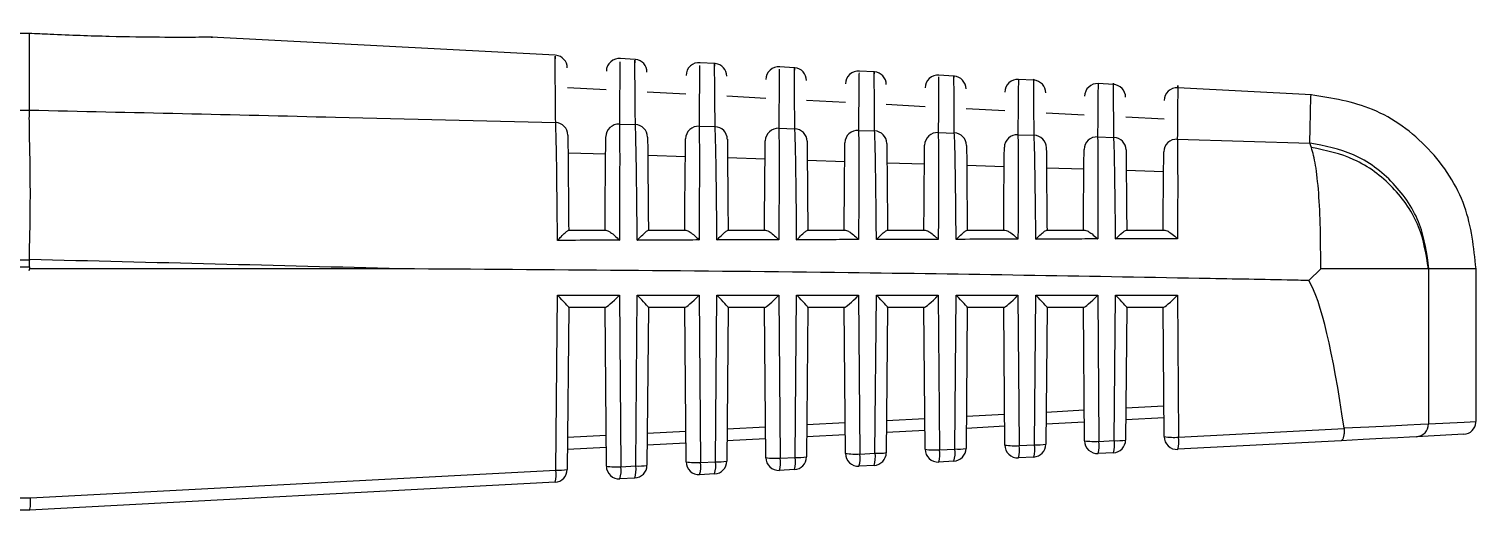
# Model space of a CAD drawing. Extents: x 7 to 113, y 1 to 87.
# Drawn here: x 52.968 to 54.093, y 73.581 to 73.955 of the extents above; entities that cross this region are included whole.
import ezdxf

# ---------------------------------------------------------------- set-up
doc = ezdxf.new("R2010")
doc.units = 0
doc.header["$MEASUREMENT"] = 0
doc.layers.add('OBJECT', color=7, linetype='CONTINUOUS')

msp = doc.modelspace()

# ---------------------------------------------------------------- linework, layer by layer
at = {"layer": 'OBJECT'}
for p, q in [((52.9683, 73.8918), (52.9683, 73.9513)), ((53.3773, 73.9345), (53.1098, 73.9485)), ((53.4393, 73.9312), (53.4277, 73.9318)), ((53.5013, 73.928), (53.4896, 73.9286)), ((53.5633, 73.9247), (53.5516, 73.9253)), ((53.6253, 73.9215), (53.6135, 73.9221)), ((53.6873, 73.9182), (53.6755, 73.9188)), ((53.7493, 73.915), (53.7374, 73.9156)), ((53.4169, 73.9074), (53.3867, 73.909)), ((53.4789, 73.9042), (53.4488, 73.9057)), ((53.541, 73.9009), (53.5106, 73.9025)), ((53.8113, 73.9117), (53.7994, 73.9124)), ((53.9654, 73.9037), (53.8614, 73.9091)), ((52.8438, 73.8918), (52.9683, 73.8918)), ((52.9683, 73.8918), (52.9683, 73.8918)), ((53.603, 73.8976), (53.5726, 73.8992)), ((53.665, 73.8944), (53.6347, 73.896)), ((53.7269, 73.8911), (53.6967, 73.8927)), ((53.4271, 73.8808), (53.4396, 73.8805)), ((53.4891, 73.8792), (53.5016, 73.8789)), ((53.7887, 73.8879), (53.7589, 73.8895)), ((53.8507, 73.8847), (53.8209, 73.8862)), ((53.5511, 73.8776), (53.5636, 73.8773)), ((53.6131, 73.8759), (53.6256, 73.8756)), ((53.6751, 73.8743), (53.6876, 73.8739)), ((53.737, 73.8726), (53.7497, 73.8722)), ((53.799, 73.8709), (53.8117, 73.8705)), ((53.861, 73.8691), (53.964, 73.8661)), ((53.3872, 73.8586), (53.4165, 73.8577)), ((53.4492, 73.8567), (53.4785, 73.8558)), ((53.9653, 73.8628), (53.964, 73.8661)), ((53.5112, 73.8548), (53.5404, 73.8539)), ((53.5732, 73.8528), (53.6024, 73.8519)), ((53.6352, 73.8509), (53.6644, 73.85)), ((53.6973, 73.8489), (53.7264, 73.848)), ((53.7593, 73.847), (53.7884, 73.846)), ((53.8213, 73.845), (53.8503, 73.8441)), ((53.3876, 73.7984), (53.4167, 73.7984)), ((53.4496, 73.7984), (53.4787, 73.7984)), ((53.5116, 73.7984), (53.5408, 73.7984)), ((53.5735, 73.7984), (53.6029, 73.7984)), ((53.6355, 73.7984), (53.6649, 73.7984)), ((53.6975, 73.7984), (53.727, 73.7984)), ((53.7594, 73.7984), (53.7891, 73.7984)), ((53.8214, 73.7984), (53.8512, 73.7984)), ((52.9683, 73.7752), (52.8433, 73.7752)), ((52.8433, 73.77), (52.9683, 73.77)), ((52.9683, 73.77), (52.9683, 73.7752)), ((53.257, 73.7684), (52.9684, 73.7684)), ((53.9726, 73.7684), (53.9634, 73.7593)), ((54.0563, 73.7684), (54.0563, 73.6478)), ((54.0567, 73.7684), (54.0563, 73.7684)), ((54.0933, 73.6498), (54.0933, 73.7688)), ((53.3778, 73.612), (53.379, 73.7479)), ((53.379, 73.7479), (53.4271, 73.7479)), ((53.4271, 73.7479), (53.4282, 73.6146)), ((53.4398, 73.6152), (53.441, 73.7479)), ((53.441, 73.7479), (53.4891, 73.7479)), ((53.4891, 73.7479), (53.4902, 73.6179)), ((53.5019, 73.6185), (53.503, 73.7479)), ((53.503, 73.7479), (53.5511, 73.7479)), ((53.5511, 73.7479), (53.5522, 73.6212)), ((53.5639, 73.6218), (53.565, 73.7479)), ((53.565, 73.7479), (53.6131, 73.7479)), ((53.6131, 73.7479), (53.6142, 73.6244)), ((53.6259, 73.6251), (53.627, 73.7479)), ((53.627, 73.7479), (53.6751, 73.7479)), ((53.6751, 73.7479), (53.6761, 73.6277)), ((53.688, 73.6283), (53.689, 73.7479)), ((53.689, 73.7479), (53.7371, 73.7479)), ((53.7371, 73.7479), (53.7381, 73.631)), ((53.75, 73.6316), (53.751, 73.7479)), ((53.751, 73.7479), (53.7991, 73.7479)), ((53.7991, 73.7479), (53.8001, 73.6343)), ((53.812, 73.6349), (53.813, 73.7479)), ((53.813, 73.7479), (53.8611, 73.7479)), ((53.8611, 73.7479), (53.862, 73.6375)), ((53.3877, 73.7384), (53.3866, 73.6124)), ((53.4161, 73.7384), (53.3877, 73.7384)), ((53.417, 73.6151), (53.416, 73.7384)), ((53.4497, 73.7384), (53.4486, 73.6157)), ((53.4781, 73.7384), (53.4497, 73.7384)), ((53.479, 73.6183), (53.478, 73.7384)), ((53.5117, 73.7384), (53.5107, 73.6189)), ((53.5401, 73.7384), (53.5117, 73.7384)), ((53.541, 73.6216), (53.54, 73.7384)), ((53.5737, 73.7384), (53.5727, 73.6222)), ((53.6021, 73.7384), (53.5737, 73.7384)), ((53.6029, 73.6249), (53.602, 73.7384)), ((53.6357, 73.7384), (53.6347, 73.6255)), ((53.6641, 73.7384), (53.6357, 73.7384)), ((53.6649, 73.6281), (53.664, 73.7384)), ((53.6977, 73.7384), (53.6967, 73.6288)), ((53.7261, 73.7384), (53.6977, 73.7384)), ((53.7269, 73.6314), (53.726, 73.7384)), ((53.7597, 73.7384), (53.7588, 73.632)), ((53.7881, 73.7384), (53.7597, 73.7384)), ((53.7889, 73.6347), (53.788, 73.7384)), ((53.8217, 73.7384), (53.8208, 73.6353)), ((53.8501, 73.7384), (53.8217, 73.7384)), ((53.8508, 73.638), (53.85, 73.7384)), ((53.697, 73.6538), (53.7267, 73.6554)), ((53.759, 73.6571), (53.7886, 73.6587)), ((53.821, 73.6604), (53.8506, 73.662)), ((53.4488, 73.6407), (53.4788, 73.6423)), ((53.5109, 73.644), (53.5408, 73.6456)), ((53.5729, 73.6473), (53.6027, 73.6489)), ((53.6349, 73.6506), (53.6647, 73.6521)), ((53.6648, 73.6427), (53.6349, 73.6411)), ((53.7268, 73.646), (53.6969, 73.6444)), ((53.7887, 73.6493), (53.7589, 73.6477)), ((53.8507, 73.6525), (53.8209, 73.651)), ((53.862, 73.6375), (53.9907, 73.6443)), ((53.9907, 73.6443), (53.9907, 73.6447)), ((53.3868, 73.6375), (53.4168, 73.639)), ((53.4789, 73.6329), (53.4488, 73.6313)), ((53.5408, 73.6362), (53.5108, 73.6346)), ((53.6028, 73.6394), (53.5728, 73.6379)), ((53.7381, 73.631), (53.75, 73.6316)), ((53.8001, 73.6343), (53.812, 73.6349)), ((53.9883, 73.6348), (53.8614, 73.6281)), ((53.4169, 73.6296), (53.3867, 73.628)), ((53.5522, 73.6212), (53.5639, 73.6218)), ((53.6142, 73.6244), (53.6259, 73.6251)), ((53.6761, 73.6277), (53.688, 73.6283)), ((53.7493, 73.6221), (53.7374, 73.6215)), ((53.8113, 73.6254), (53.7994, 73.6248)), ((52.9693, 73.5904), (53.3778, 73.612)), ((53.4282, 73.6146), (53.4398, 73.6152)), ((53.5012, 73.609), (53.4895, 73.6084)), ((53.4902, 73.6179), (53.5019, 73.6185)), ((53.5632, 73.6123), (53.5515, 73.6117)), ((53.6252, 73.6156), (53.6135, 73.615)), ((53.6873, 73.6189), (53.6754, 73.6182)), ((53.3771, 73.6025), (52.9683, 73.5809)), ((53.4392, 73.6058), (53.4276, 73.6052)), ((52.9298, 73.5904), (52.9693, 73.5904)), ((52.9683, 73.5809), (52.9292, 73.5809)), ((52.9683, 73.5809), (52.9683, 73.5809))]:
    msp.add_line(p, q, dxfattribs=at)
at = {"layer": 'OBJECT', "flags": 128}
for points in [[(53.9907, 73.6447), (54.0099, 73.6456), (54.0266, 73.6464), (54.0401, 73.6471), (54.0502, 73.6476), (54.0563, 73.6478)], [(54.0563, 73.6478), (54.084, 73.6493), (54.0933, 73.6498)], [(54.047, 73.6379), (54.0415, 73.6376), (54.0325, 73.6371), (54.0204, 73.6365), (54.0055, 73.6357), (53.9883, 73.6348)], [(54.0839, 73.6398), (54.0839, 73.6398), (54.0746, 73.6393), (54.047, 73.6379)]]:
    msp.add_lwpolyline(points, dxfattribs=at)
at = {"layer": 'OBJECT'}
for centre, radius, start, end in [((53.3766, 73.9245), 0.01, 0.5, 83.0416), ((53.427, 73.9219), 0.01, 83.4921, 179.5), ((53.4386, 73.9212), 0.01, 0.5, 83.5539), ((53.489, 73.9186), 0.01, 83.9559, 179.5), ((53.5007, 73.918), 0.01, 0.5, 84.0669), ((53.551, 73.9154), 0.01, 84.4978, 179.5), ((53.5627, 73.9147), 0.01, 0.5, 84.5807), ((53.6129, 73.9121), 0.01, 84.9828, 179.5), ((53.6247, 73.9115), 0.01, 0.5, 85.0953), ((53.6749, 73.9089), 0.01, 85.5116, 179.5), ((53.6867, 73.9082), 0.01, 0.5, 85.6107), ((53.7369, 73.9056), 0.01, 86.013, 179.5), ((53.7488, 73.905), 0.01, 0.5, 86.1269), ((53.7989, 73.9024), 0.01, 86.5294, 179.5), ((53.8108, 73.9017), 0.01, 0.5, 86.6441), ((53.8608, 73.8991), 0.01, 86.9496, 179.5), ((53.3772, 73.8722), 0.00987, 1.134, 87.7412), ((53.4265, 73.8709), 0.0099, 86.3725, 178.7897), ((53.4392, 73.8706), 0.00987, 1.1135, 87.7191), ((53.4885, 73.8693), 0.0099, 86.3922, 178.8115), ((53.5012, 73.869), 0.00987, 1.0943, 87.6966), ((53.5505, 73.8677), 0.00991, 86.4108, 178.8338), ((53.5632, 73.8674), 0.00988, 1.0784, 87.6709), ((53.6124, 73.8661), 0.00991, 86.4286, 178.8557), ((53.6252, 73.8657), 0.00988, 1.0553, 87.6532), ((53.6744, 73.8644), 0.00991, 86.4477, 178.8788), ((53.6872, 73.8641), 0.00989, 1.0368, 87.6311), ((53.7364, 73.8627), 0.00991, 86.4666, 178.8996), ((53.7493, 73.8623), 0.00989, 1.0189, 87.61), ((53.7984, 73.861), 0.00992, 86.4849, 178.9201), ((53.8113, 73.8606), 0.00989, 1.003, 87.587), ((53.8604, 73.8592), 0.00992, 86.5029, 178.941), ((54.0464, 73.6478), 0.00991, 273.4746, 0.5507), ((54.0833, 73.6498), 0.01, 273.0226, 355.0653), ((53.7346, 73.6854), 0.0545, 261.8665, 273.6811), ((53.7369, 73.6315), 0.01, 180.5, 273.0226), ((53.7488, 73.6321), 0.01, 273.0226, 359.5), ((53.7299, 73.6283), 0.0204, 342.3832, 9.2805), ((53.7524, 73.6725), 0.041, 266.6836, 279.001), ((53.7966, 73.6887), 0.0545, 261.8662, 273.6814), ((53.7989, 73.6348), 0.01, 180.5, 273.0226), ((53.7799, 73.631), 0.0204, 342.3758, 9.2843), ((53.8108, 73.6354), 0.01, 273.0226, 359.5), ((53.7919, 73.6316), 0.0204, 342.3855, 9.2745), ((53.8144, 73.6758), 0.041, 266.6857, 279.0007), ((53.8585, 73.6919), 0.0545, 261.8661, 273.6815), ((53.8608, 73.638), 0.01, 180.5, 273.0226), ((53.8419, 73.6342), 0.0204, 342.3859, 9.2742), ((53.5487, 73.6756), 0.0545, 261.8662, 273.6814), ((53.551, 73.6217), 0.01, 180.5, 273.0226), ((53.5321, 73.6179), 0.0204, 342.3832, 9.2805), ((53.5627, 73.6223), 0.01, 273.0226, 359.5), ((53.5438, 73.6185), 0.0204, 342.3864, 9.2738), ((53.5663, 73.6627), 0.041, 266.6838, 279.0007), ((53.6107, 73.6789), 0.0545, 261.8661, 273.6815), ((53.6129, 73.625), 0.01, 180.5, 273.0226), ((53.594, 73.6211), 0.0204, 342.3859, 9.2742), ((53.6247, 73.6256), 0.01, 273.0226, 359.5), ((53.6058, 73.6218), 0.0204, 342.383, 9.2806), ((53.6283, 73.666), 0.041, 266.687, 278.9994), ((53.6726, 73.6821), 0.0545, 261.8667, 273.6809), ((53.6749, 73.6282), 0.01, 180.5, 273.0226), ((53.656, 73.6244), 0.0204, 342.3832, 9.2805), ((53.6867, 73.6289), 0.01, 273.0226, 359.5), ((53.6678, 73.625), 0.0204, 342.3855, 9.2745), ((53.6903, 73.6693), 0.041, 266.687, 278.9975), ((53.718, 73.6277), 0.0204, 342.3832, 9.2805), ((53.3766, 73.6125), 0.01, 273.0226, 359.5), ((53.3577, 73.6087), 0.0204, 342.3828, 9.2808), ((53.3802, 73.6529), 0.041, 266.6868, 278.9977), ((53.4247, 73.669), 0.0545, 261.8661, 273.6815), ((53.427, 73.6151), 0.01, 180.5, 273.0226), ((53.4081, 73.6113), 0.0204, 342.3859, 9.2742), ((53.4386, 73.6158), 0.01, 273.0226, 359.5), ((53.4197, 73.6119), 0.0204, 342.3859, 9.2742), ((53.4422, 73.6561), 0.041, 266.6838, 279.0007), ((53.4867, 73.6723), 0.0545, 261.8665, 273.6811), ((53.489, 73.6184), 0.01, 180.5, 273.0226), ((53.4701, 73.6146), 0.0204, 342.3832, 9.2805), ((53.5007, 73.619), 0.01, 273.0226, 359.5), ((53.4817, 73.6152), 0.0204, 342.3828, 9.2808), ((53.5042, 73.6594), 0.041, 266.687, 278.9994)]:
    msp.add_arc(centre, radius, start, end, dxfattribs=at)
for centre, major_axis, ratio, start_param, end_param in [((53.9463, 73.77), (0.9787, 0.0064), 0.122438, 3.101128, 3.114217), ((53.9456, 73.7752), (0.9773, 0), 0.122785, 3.138252, 3.141593), ((48.95, 71.7059), (19.0675, 0), 0.111038, 1.342949, 1.358461), ((53.9456, 73.77), (0.9773, 0), 0.122785, 3.141593, 3.154684), ((53.9382, 71.4787), (0.0147, 2.2897), 0.052015, 5.95327, 6.194383), ((53.3778, 73.7484), (-0.00991, 0.00999), 0.035372, 3.176643, 4.624979), ((53.4259, 73.7484), (0.00988, 0.00996), 0.087934, 3.228543, 4.746979), ((53.4398, 73.7484), (-0.00991, 0.00999), 0.035372, 3.176643, 4.624979), ((53.4879, 73.7484), (0.00988, 0.00996), 0.087934, 3.228543, 4.746979), ((53.5018, 73.7484), (-0.00991, 0.00999), 0.035372, 3.176643, 4.624979), ((53.5499, 73.7484), (0.00988, 0.00996), 0.087934, 3.228543, 4.746979), ((53.5638, 73.7484), (-0.00991, 0.00999), 0.035372, 3.176643, 4.624979), ((53.6119, 73.7484), (0.00988, 0.00996), 0.087934, 3.228543, 4.746979), ((53.6258, 73.7484), (-0.00991, 0.00999), 0.035372, 3.176643, 4.624979), ((53.6739, 73.7484), (0.00988, 0.00996), 0.087934, 3.228543, 4.746979), ((53.6878, 73.7484), (-0.00991, 0.00999), 0.035372, 3.176643, 4.624979), ((53.7359, 73.7484), (0.00988, 0.00996), 0.087934, 3.228543, 4.746979), ((53.7498, 73.7484), (-0.00991, 0.00999), 0.035372, 3.176643, 4.624979), ((53.7979, 73.7484), (0.00988, 0.00996), 0.087934, 3.228543, 4.746979), ((53.8118, 73.7484), (-0.00991, 0.00999), 0.035372, 3.176643, 4.624979), ((53.8599, 73.7484), (0.00988, 0.00996), 0.087934, 3.228543, 4.746979), ((52.9681, 73.5909), (-0.00026, 0.01), 0.120424, 3.14477, 4.656852)]:
    msp.add_ellipse(centre, major_axis=major_axis, ratio=ratio, start_param=start_param, end_param=end_param, dxfattribs=at)
for points, knots in [([(52.9683, 73.9513), (52.9523, 73.9514), (52.9203, 73.9516), (52.8778, 73.9531), (52.8542, 73.9542), (52.8448, 73.9548), (52.8435, 73.9548)], [0, 0, 0, 0, 0.315568, 0.631102, 0.947588, 1, 1, 1, 1]), ([(53.1098, 73.9484), (53.1103, 73.9484), (53.1123, 73.9484), (53.0993, 73.9483), (53.0718, 73.9482), (53.0316, 73.9488), (52.995, 73.95), (52.9737, 73.9511), (52.9683, 73.9513)], [0, 0, 0, 0, 0.06941, 0.284852, 0.500141, 0.714749, 0.928344, 1, 1, 1, 1]), ([(53.3776, 73.8821), (53.3776, 73.8835), (53.3775, 73.8906), (53.3773, 73.9165), (53.3771, 73.9379), (53.3771, 73.9324), (53.3771, 73.9315)], [0, 0, 0, 0, 0.04133, 0.206679, 0.869686, 1, 1, 1, 1]), ([(53.4275, 73.9292), (53.4275, 73.9286), (53.4275, 73.9273), (53.4273, 73.8976), (53.4271, 73.8808)], [0, 0, 0, 0, 0.436769, 1, 1, 1, 1]), ([(53.4396, 73.8805), (53.4396, 73.8819), (53.4395, 73.8889), (53.4393, 73.9143), (53.4391, 73.9349), (53.4392, 73.9294), (53.4392, 73.9286)], [0, 0, 0, 0, 0.0420413, 0.2102318, 0.8846414, 1, 1, 1, 1]), ([(53.4895, 73.9263), (53.4895, 73.9255), (53.4895, 73.9239), (53.4892, 73.8951), (53.4891, 73.8792)], [0, 0, 0, 0, 0.448482, 1, 1, 1, 1]), ([(53.5016, 73.8789), (53.5016, 73.8803), (53.5015, 73.8871), (53.5013, 73.9121), (53.5011, 73.9319), (53.5012, 73.9265), (53.5012, 73.9258)], [0, 0, 0, 0, 0.042777, 0.213907, 0.900112, 1, 1, 1, 1]), ([(53.5636, 73.8773), (53.5636, 73.8786), (53.5635, 73.8854), (53.5633, 73.9099), (53.5632, 73.9289), (53.5632, 73.9235), (53.5632, 73.9229)], [0, 0, 0, 0, 0.043537, 0.217711, 0.916125, 1, 1, 1, 1]), ([(53.6256, 73.8756), (53.6256, 73.8769), (53.6256, 73.8836), (53.6254, 73.9076), (53.6252, 73.9259), (53.6252, 73.9205), (53.6252, 73.92)], [0, 0, 0, 0, 0.0443252, 0.2216513, 0.9327103, 1, 1, 1, 1]), ([(53.5515, 73.9235), (53.5515, 73.9226), (53.5515, 73.9207), (53.5512, 73.8928), (53.5511, 73.8776)], [0, 0, 0, 0, 0.452954, 1, 1, 1, 1]), ([(53.6135, 73.9206), (53.6134, 73.9195), (53.6134, 73.9172), (53.6132, 73.8903), (53.6131, 73.8759)], [0, 0, 0, 0, 0.464658, 1, 1, 1, 1]), ([(53.6754, 73.9177), (53.6754, 73.9165), (53.6754, 73.914), (53.6752, 73.888), (53.6751, 73.8743)], [0, 0, 0, 0, 0.470225, 1, 1, 1, 1]), ([(53.6876, 73.8739), (53.6876, 73.8752), (53.6876, 73.8818), (53.6874, 73.9053), (53.6872, 73.9228), (53.6873, 73.9175), (53.6873, 73.9172)], [0, 0, 0, 0, 0.045141, 0.225735, 0.949898, 1, 1, 1, 1]), ([(53.7374, 73.9149), (53.7374, 73.9135), (53.7374, 73.9106), (53.7371, 73.8856), (53.737, 73.8726)], [0, 0, 0, 0, 0.482025, 1, 1, 1, 1]), ([(53.7497, 73.8722), (53.7497, 73.8735), (53.7496, 73.88), (53.7494, 73.903), (53.7493, 73.9198), (53.7493, 73.9145), (53.7493, 73.9143)], [0, 0, 0, 0, 0.045988, 0.22997, 0.967722, 1, 1, 1, 1]), ([(53.8117, 73.8705), (53.8117, 73.8718), (53.8116, 73.8781), (53.8114, 73.9006), (53.8113, 73.9167), (53.8113, 73.9115), (53.8113, 73.9114)], [0, 0, 0, 0, 0.046867, 0.234363, 0.98622, 1, 1, 1, 1]), ([(53.8614, 73.9091), (53.8614, 73.9091), (53.8614, 73.9142), (53.8613, 73.9011), (53.8611, 73.8798), (53.861, 73.8691)], [0, 0, 0, 0, 0.001446, 0.500723, 1, 1, 1, 1]), ([(53.7994, 73.912), (53.7994, 73.9104), (53.7993, 73.9073), (53.7991, 73.8831), (53.799, 73.8709)], [0, 0, 0, 0, 0.491198, 1, 1, 1, 1]), ([(53.964, 73.8661), (53.9643, 73.877), (53.9648, 73.8989), (53.9649, 73.9021), (53.965, 73.9037)], [0, 0, 0, 0, 0.496376, 1, 1, 1, 1]), ([(54.0933, 73.7684), (54.0916, 73.7849), (54.0879, 73.8192), (54.0584, 73.8638), (54.0154, 73.8956), (53.9814, 73.901), (53.965, 73.9037)], [0, 0, 0, 0, 0.240773, 0.5, 0.759226, 1, 1, 1, 1]), ([(52.9683, 73.7756), (52.9686, 73.7891), (52.9692, 73.816), (52.969, 73.8516), (52.9682, 73.879), (52.9683, 73.8876), (52.9683, 73.8918)], [0, 0, 0, 0, 0.253584, 0.507164, 0.760847, 1, 1, 1, 1]), ([(52.9683, 73.8918), (53.0476, 73.89), (53.1841, 73.8869), (53.3205, 73.8835), (53.3776, 73.8821)], [0, 0, 0, 0, 0.58145, 1, 1, 1, 1]), ([(53.379, 73.7905), (53.379, 73.7932), (53.3789, 73.8023), (53.3787, 73.8236), (53.3784, 73.8513), (53.3779, 73.873), (53.3777, 73.8794), (53.3776, 73.8821)], [0, 0, 0, 0, 0.0597752, 0.2071601, 0.5014107, 0.7959341, 1, 1, 1, 1]), ([(53.4271, 73.8808), (53.4272, 73.879), (53.4273, 73.8737), (53.4274, 73.8554), (53.4273, 73.8272), (53.4272, 73.8042), (53.4271, 73.7932), (53.4271, 73.7906)], [0, 0, 0, 0, 0.148505, 0.448597, 0.748256, 0.940445, 1, 1, 1, 1]), ([(53.441, 73.7907), (53.441, 73.7933), (53.4409, 73.8023), (53.4407, 73.8235), (53.4404, 73.8509), (53.4399, 73.8719), (53.4397, 73.878), (53.4396, 73.8805)], [0, 0, 0, 0, 0.059496, 0.20846, 0.505894, 0.803609, 1, 1, 1, 1]), ([(53.4891, 73.8792), (53.4891, 73.8775), (53.4893, 73.8722), (53.4894, 73.854), (53.4893, 73.8263), (53.4892, 73.8038), (53.4891, 73.7933), (53.4891, 73.7908)], [0, 0, 0, 0, 0.150135, 0.453531, 0.756488, 0.940721, 1, 1, 1, 1]), ([(53.503, 73.7908), (53.503, 73.7934), (53.5029, 73.8024), (53.5027, 73.8234), (53.5024, 73.8505), (53.5019, 73.8707), (53.5017, 73.8766), (53.5016, 73.8789)], [0, 0, 0, 0, 0.0592181, 0.2098317, 0.5105953, 0.8116536, 1, 1, 1, 1]), ([(53.3871, 73.8724), (53.3871, 73.8685), (53.3872, 73.8607), (53.3874, 73.8345), (53.3876, 73.8108), (53.3877, 73.7984)], [0, 0, 0, 0, 0.324207, 0.64849, 1, 1, 1, 1]), ([(53.416, 73.7984), (53.416, 73.8097), (53.4162, 73.8322), (53.4165, 73.8588), (53.4165, 73.8669), (53.4166, 73.8711)], [0, 0, 0, 0, 0.324373, 0.648691, 1, 1, 1, 1]), ([(53.4491, 73.8708), (53.4491, 73.867), (53.4492, 73.8593), (53.4494, 73.8335), (53.4496, 73.8103), (53.4497, 73.7984)], [0, 0, 0, 0, 0.328087, 0.656252, 1, 1, 1, 1]), ([(53.478, 73.7984), (53.478, 73.8096), (53.4782, 73.832), (53.4785, 73.8577), (53.4785, 73.8655), (53.4786, 73.8695)], [0, 0, 0, 0, 0.328437, 0.656814, 1, 1, 1, 1]), ([(53.5111, 73.8692), (53.5111, 73.8654), (53.5112, 73.8578), (53.5114, 73.8324), (53.5116, 73.8098), (53.5117, 73.7984)], [0, 0, 0, 0, 0.332168, 0.664412, 1, 1, 1, 1]), ([(53.54, 73.7984), (53.54, 73.8095), (53.5402, 73.8317), (53.5405, 73.8567), (53.5405, 73.8641), (53.5406, 73.8679)], [0, 0, 0, 0, 0.332714, 0.665367, 1, 1, 1, 1]), ([(53.5511, 73.8776), (53.5511, 73.8759), (53.5513, 73.8707), (53.5514, 73.8525), (53.5513, 73.8253), (53.5512, 73.8034), (53.5511, 73.7934), (53.5511, 73.7909)], [0, 0, 0, 0, 0.151845, 0.458695, 0.765102, 0.940995, 1, 1, 1, 1]), ([(53.565, 73.791), (53.565, 73.7935), (53.5649, 73.8024), (53.5647, 73.8232), (53.5644, 73.85), (53.5639, 73.8696), (53.5637, 73.8752), (53.5636, 73.8773)], [0, 0, 0, 0, 0.058943, 0.211284, 0.515533, 0.820091, 1, 1, 1, 1]), ([(53.5731, 73.8676), (53.5731, 73.8638), (53.5732, 73.8563), (53.5734, 73.8313), (53.5736, 73.8093), (53.5737, 73.7984)], [0, 0, 0, 0, 0.336461, 0.673002, 1, 1, 1, 1]), ([(53.6131, 73.8759), (53.6131, 73.8743), (53.6133, 73.8691), (53.6134, 73.8511), (53.6133, 73.8243), (53.6132, 73.803), (53.6131, 73.7935), (53.6131, 73.7911)], [0, 0, 0, 0, 0.1536344, 0.4641048, 0.7741282, 0.941266, 1, 1, 1, 1]), ([(53.627, 73.7911), (53.627, 73.7936), (53.6269, 73.8024), (53.6267, 73.8231), (53.6264, 73.8495), (53.626, 73.8683), (53.6257, 73.8737), (53.6256, 73.8756)], [0, 0, 0, 0, 0.0586706, 0.212823, 0.5207278, 0.8289547, 1, 1, 1, 1]), ([(53.6751, 73.8743), (53.6751, 73.8726), (53.6752, 73.8676), (53.6754, 73.8496), (53.6753, 73.8232), (53.6752, 73.8025), (53.6751, 73.7936), (53.6751, 73.7913)], [0, 0, 0, 0, 0.1555102, 0.469778, 0.7835905, 0.9415333, 1, 1, 1, 1]), ([(53.689, 73.7913), (53.689, 73.7937), (53.6889, 73.8024), (53.6887, 73.8229), (53.6884, 73.849), (53.688, 73.8671), (53.6877, 73.8722), (53.6876, 73.8739)], [0, 0, 0, 0, 0.058402, 0.214452, 0.526192, 0.838269, 1, 1, 1, 1]), ([(53.737, 73.8726), (53.7371, 73.8709), (53.7372, 73.866), (53.7373, 73.8481), (53.7373, 73.8222), (53.7372, 73.8021), (53.7371, 73.7938), (53.7371, 73.7914)], [0, 0, 0, 0, 0.157483, 0.475733, 0.793525, 0.941799, 1, 1, 1, 1]), ([(53.751, 73.7914), (53.751, 73.7938), (53.7509, 73.8024), (53.7507, 73.8227), (53.7503, 73.8485), (53.75, 73.8658), (53.7497, 73.8707), (53.7497, 73.8722)], [0, 0, 0, 0, 0.058136, 0.216179, 0.531949, 0.848067, 1, 1, 1, 1]), ([(53.799, 73.8709), (53.7991, 73.8692), (53.7992, 73.8643), (53.7993, 73.8466), (53.7993, 73.8211), (53.7992, 73.8016), (53.7991, 73.7939), (53.7991, 73.7916)], [0, 0, 0, 0, 0.159552, 0.48199, 0.803962, 0.94206, 1, 1, 1, 1]), ([(53.813, 73.7916), (53.813, 73.7939), (53.8129, 73.8025), (53.8127, 73.8225), (53.8123, 73.848), (53.812, 73.8645), (53.8117, 73.8691), (53.8117, 73.8705)], [0, 0, 0, 0, 0.0578731, 0.218012, 0.5380172, 0.8583869, 1, 1, 1, 1]), ([(53.861, 73.8691), (53.8611, 73.8675), (53.8612, 73.8627), (53.8613, 73.845), (53.8613, 73.82), (53.8612, 73.8011), (53.8611, 73.794), (53.8611, 73.7917)], [0, 0, 0, 0, 0.161729, 0.488571, 0.814942, 0.942319, 1, 1, 1, 1]), ([(53.602, 73.7984), (53.602, 73.8094), (53.6022, 73.8314), (53.6024, 73.8556), (53.6025, 73.8627), (53.6025, 73.8663)], [0, 0, 0, 0, 0.337222, 0.674381, 1, 1, 1, 1]), ([(53.6351, 73.8659), (53.6351, 73.8622), (53.6352, 73.8547), (53.6354, 73.8302), (53.6356, 73.8088), (53.6357, 73.7984)], [0, 0, 0, 0, 0.3409859, 0.6820537, 1, 1, 1, 1]), ([(53.664, 73.7984), (53.664, 73.8093), (53.6642, 73.8312), (53.6644, 73.8544), (53.6645, 73.8613), (53.6645, 73.8646)], [0, 0, 0, 0, 0.341979, 0.68389, 1, 1, 1, 1]), ([(53.6971, 73.8642), (53.6972, 73.8605), (53.6972, 73.8532), (53.6974, 73.8291), (53.6976, 73.8082), (53.6977, 73.7984)], [0, 0, 0, 0, 0.345759, 0.691604, 1, 1, 1, 1]), ([(53.726, 73.7984), (53.726, 73.8092), (53.7262, 73.8309), (53.7264, 73.8533), (53.7265, 73.8598), (53.7265, 73.8629)], [0, 0, 0, 0, 0.347004, 0.693942, 1, 1, 1, 1]), ([(53.7591, 73.8625), (53.7592, 73.8589), (53.7592, 73.8516), (53.7594, 73.8279), (53.7596, 73.8077), (53.7597, 73.7984)], [0, 0, 0, 0, 0.350807, 0.701697, 1, 1, 1, 1]), ([(53.788, 73.7984), (53.788, 73.8091), (53.7882, 73.8305), (53.7884, 73.8521), (53.7885, 73.8583), (53.7885, 73.8611)], [0, 0, 0, 0, 0.3523261, 0.704581, 1, 1, 1, 1]), ([(53.8212, 73.8608), (53.8212, 73.8572), (53.8212, 73.85), (53.8215, 73.8268), (53.8216, 73.8072), (53.8217, 73.7984)], [0, 0, 0, 0, 0.356147, 0.712376, 1, 1, 1, 1]), ([(53.85, 73.7984), (53.85, 73.809), (53.8502, 73.8302), (53.8504, 73.8509), (53.8505, 73.8568), (53.8505, 73.8594)], [0, 0, 0, 0, 0.357965, 0.715857, 1, 1, 1, 1]), ([(54.0567, 73.7684), (54.0551, 73.7801), (54.0518, 73.8044), (54.0304, 73.8363), (53.9997, 73.8593), (53.9756, 73.8639), (53.964, 73.8661)], [0, 0, 0, 0, 0.24117, 0.5, 0.758828, 1, 1, 1, 1]), ([(53.9726, 73.7684), (53.9725, 73.7791), (53.9725, 73.8005), (53.9711, 73.8281), (53.9687, 73.8504), (53.9665, 73.8587), (53.9653, 73.8628)], [0, 0, 0, 0, 0.2499997, 0.4999993, 0.7500001, 1, 1, 1, 1]), ([(54.0563, 73.7684), (54.0545, 73.7795), (54.0509, 73.8026), (54.0298, 73.8329), (54.0001, 73.8553), (53.9766, 73.8604), (53.9653, 73.8628)], [0, 0, 0, 0, 0.241561, 0.499999, 0.758437, 1, 1, 1, 1]), ([(53.379, 73.7905), (53.3791, 73.7905), (53.38, 73.7915), (53.3821, 73.7937), (53.3848, 73.7963), (53.3869, 73.7981), (53.3874, 73.7983), (53.3876, 73.7984)], [0, 0, 0, 0, 0.007749, 0.250693, 0.570356, 0.807216, 1, 1, 1, 1]), ([(53.4271, 73.7906), (53.4205, 73.7906), (53.4045, 73.7906), (53.3884, 73.7905), (53.379, 73.7905)], [0, 0, 0, 0, 0.412559, 1, 1, 1, 1]), ([(53.4167, 73.7984), (53.4172, 73.7983), (53.4181, 73.7981), (53.4206, 73.7966), (53.4236, 73.7941), (53.4259, 73.7918), (53.4271, 73.7907), (53.4271, 73.7906)], [0, 0, 0, 0, 0.199293, 0.397083, 0.700898, 0.992019, 1, 1, 1, 1]), ([(53.441, 73.7907), (53.4411, 73.7907), (53.4419, 73.7916), (53.444, 73.7937), (53.4467, 73.7963), (53.4488, 73.7981), (53.4493, 73.7983), (53.4496, 73.7984)], [0, 0, 0, 0, 0.007814, 0.231079, 0.559206, 0.802814, 1, 1, 1, 1]), ([(53.4891, 73.7908), (53.4825, 73.7908), (53.4665, 73.7907), (53.4504, 73.7907), (53.441, 73.7907)], [0, 0, 0, 0, 0.412531, 1, 1, 1, 1]), ([(53.4787, 73.7984), (53.4792, 73.7983), (53.4803, 73.7981), (53.4831, 73.7963), (53.4861, 73.7938), (53.4882, 73.7917), (53.4891, 73.7908), (53.4891, 73.7908)], [0, 0, 0, 0, 0.203485, 0.450054, 0.7731, 0.99194, 1, 1, 1, 1]), ([(53.503, 73.7908), (53.5031, 73.7908), (53.5038, 73.7917), (53.5059, 73.7937), (53.5085, 73.7962), (53.5107, 73.7981), (53.5113, 73.7983), (53.5116, 73.7984)], [0, 0, 0, 0, 0.0078825, 0.2106168, 0.547452, 0.7981673, 1, 1, 1, 1]), ([(53.5511, 73.7909), (53.5445, 73.7909), (53.5285, 73.7909), (53.5124, 73.7908), (53.503, 73.7908)], [0, 0, 0, 0, 0.412496, 1, 1, 1, 1]), ([(53.5408, 73.7984), (53.5413, 73.7983), (53.5425, 73.7981), (53.5453, 73.7963), (53.5483, 73.7938), (53.5503, 73.7918), (53.5511, 73.791), (53.5511, 73.7909)], [0, 0, 0, 0, 0.20748, 0.460446, 0.790801, 0.991849, 1, 1, 1, 1]), ([(53.565, 73.791), (53.5651, 73.791), (53.5658, 73.7917), (53.5677, 73.7937), (53.5703, 73.7962), (53.5726, 73.7981), (53.5733, 73.7983), (53.5735, 73.7984)], [0, 0, 0, 0, 0.0079497, 0.1892667, 0.5350694, 0.7932451, 1, 1, 1, 1]), ([(53.6131, 73.7911), (53.6065, 73.7911), (53.5905, 73.791), (53.5745, 73.791), (53.565, 73.791)], [0, 0, 0, 0, 0.412465, 1, 1, 1, 1]), ([(53.6029, 73.7984), (53.6034, 73.7983), (53.6046, 73.7981), (53.6075, 73.7962), (53.6104, 73.7938), (53.6124, 73.7918), (53.6131, 73.7911), (53.6131, 73.7911)], [0, 0, 0, 0, 0.211696, 0.471314, 0.809145, 0.991767, 1, 1, 1, 1]), ([(53.627, 73.7911), (53.6271, 73.7912), (53.6277, 73.7918), (53.6296, 73.7937), (53.6322, 73.7961), (53.6345, 73.7981), (53.6352, 73.7983), (53.6355, 73.7984)], [0, 0, 0, 0, 0.008027, 0.167041, 0.522006, 0.788055, 1, 1, 1, 1]), ([(53.6751, 73.7913), (53.6685, 73.7912), (53.6525, 73.7912), (53.6365, 73.7912), (53.627, 73.7911)], [0, 0, 0, 0, 0.412428, 1, 1, 1, 1]), ([(53.6649, 73.7984), (53.6655, 73.7983), (53.6667, 73.7981), (53.6696, 73.7962), (53.6725, 73.7938), (53.6745, 73.7919), (53.6751, 73.7913), (53.6751, 73.7913)], [0, 0, 0, 0, 0.216118, 0.482656, 0.828148, 0.991661, 1, 1, 1, 1]), ([(53.689, 73.7913), (53.6891, 73.7913), (53.6896, 73.7918), (53.6914, 73.7937), (53.694, 73.7961), (53.6964, 73.798), (53.6972, 73.7983), (53.6975, 73.7984)], [0, 0, 0, 0, 0.008103, 0.143838, 0.508237, 0.782538, 1, 1, 1, 1]), ([(53.7371, 73.7914), (53.7305, 73.7914), (53.7145, 73.7914), (53.6985, 73.7913), (53.689, 73.7913)], [0, 0, 0, 0, 0.412395, 1, 1, 1, 1]), ([(53.727, 73.7984), (53.7276, 73.7983), (53.7288, 73.7981), (53.7318, 73.7962), (53.7347, 73.7938), (53.7365, 73.792), (53.7371, 73.7914), (53.7371, 73.7914)], [0, 0, 0, 0, 0.220763, 0.494549, 0.847831, 0.991565, 1, 1, 1, 1]), ([(53.751, 73.7914), (53.7511, 73.7915), (53.7515, 73.7919), (53.7532, 73.7937), (53.7558, 73.796), (53.7583, 73.798), (53.7591, 73.7983), (53.7594, 73.7984)], [0, 0, 0, 0, 0.008214, 0.11971, 0.493733, 0.77673, 1, 1, 1, 1]), ([(53.7991, 73.7916), (53.7925, 73.7916), (53.7765, 73.7915), (53.7605, 73.7915), (53.751, 73.7914)], [0, 0, 0, 0, 0.412352, 1, 1, 1, 1]), ([(53.7891, 73.7984), (53.7897, 73.7983), (53.791, 73.7981), (53.794, 73.7961), (53.7968, 73.7938), (53.7986, 73.7921), (53.7991, 73.7916), (53.7991, 73.7916)], [0, 0, 0, 0, 0.225627, 0.506972, 0.868213, 0.991459, 1, 1, 1, 1]), ([(53.813, 73.7916), (53.8131, 73.7916), (53.8134, 73.792), (53.8151, 73.7936), (53.8176, 73.796), (53.8202, 73.798), (53.821, 73.7983), (53.8214, 73.7984)], [0, 0, 0, 0, 0.008288, 0.094565, 0.478398, 0.770551, 1, 1, 1, 1]), ([(53.8611, 73.7917), (53.8545, 73.7917), (53.8385, 73.7917), (53.8225, 73.7916), (53.813, 73.7916)], [0, 0, 0, 0, 0.412313, 1, 1, 1, 1]), ([(53.8512, 73.7984), (53.8518, 73.7983), (53.8532, 73.798), (53.8563, 73.7961), (53.859, 73.7937), (53.8607, 73.7921), (53.8611, 73.7918), (53.8611, 73.7917)], [0, 0, 0, 0, 0.236909, 0.528785, 0.900012, 0.991346, 1, 1, 1, 1]), ([(53.9634, 73.7593), (53.9577, 73.7594), (53.9293, 73.76), (53.8099, 73.7622), (53.5801, 73.7662), (53.373, 73.7676), (53.257, 73.7684)], [0, 0, 0, 0, 0.024148, 0.120739, 0.507103, 1, 1, 1, 1]), ([(54.0563, 73.7684), (54.0534, 73.7684), (54.0477, 73.7684), (54.0286, 73.7684), (54.0034, 73.7684), (53.9828, 73.7684), (53.9726, 73.7684)], [0, 0, 0, 0, 0.250001, 0.499999, 0.750001, 1, 1, 1, 1]), ([(54.0933, 73.7684), (54.0918, 73.7684), (54.0887, 73.7684), (54.0674, 73.7684), (54.0567, 73.7684)], [0, 0, 0, 0, 0.5, 1, 1, 1, 1]), ([(53.9907, 73.6443), (53.9907, 73.6432), (53.9908, 73.641), (53.9904, 73.6381), (53.9897, 73.6359), (53.989, 73.635), (53.9885, 73.6348), (53.9884, 73.6348), (53.9883, 73.6348)], [0, 0, 0, 0, 0.2192768, 0.4385033, 0.6592408, 0.8829816, 0.9858182, 1, 1, 1, 1])]:
    msp.add_open_spline(points, degree=3, knots=knots, dxfattribs=at)

doc.saveas('drawing.dxf')
